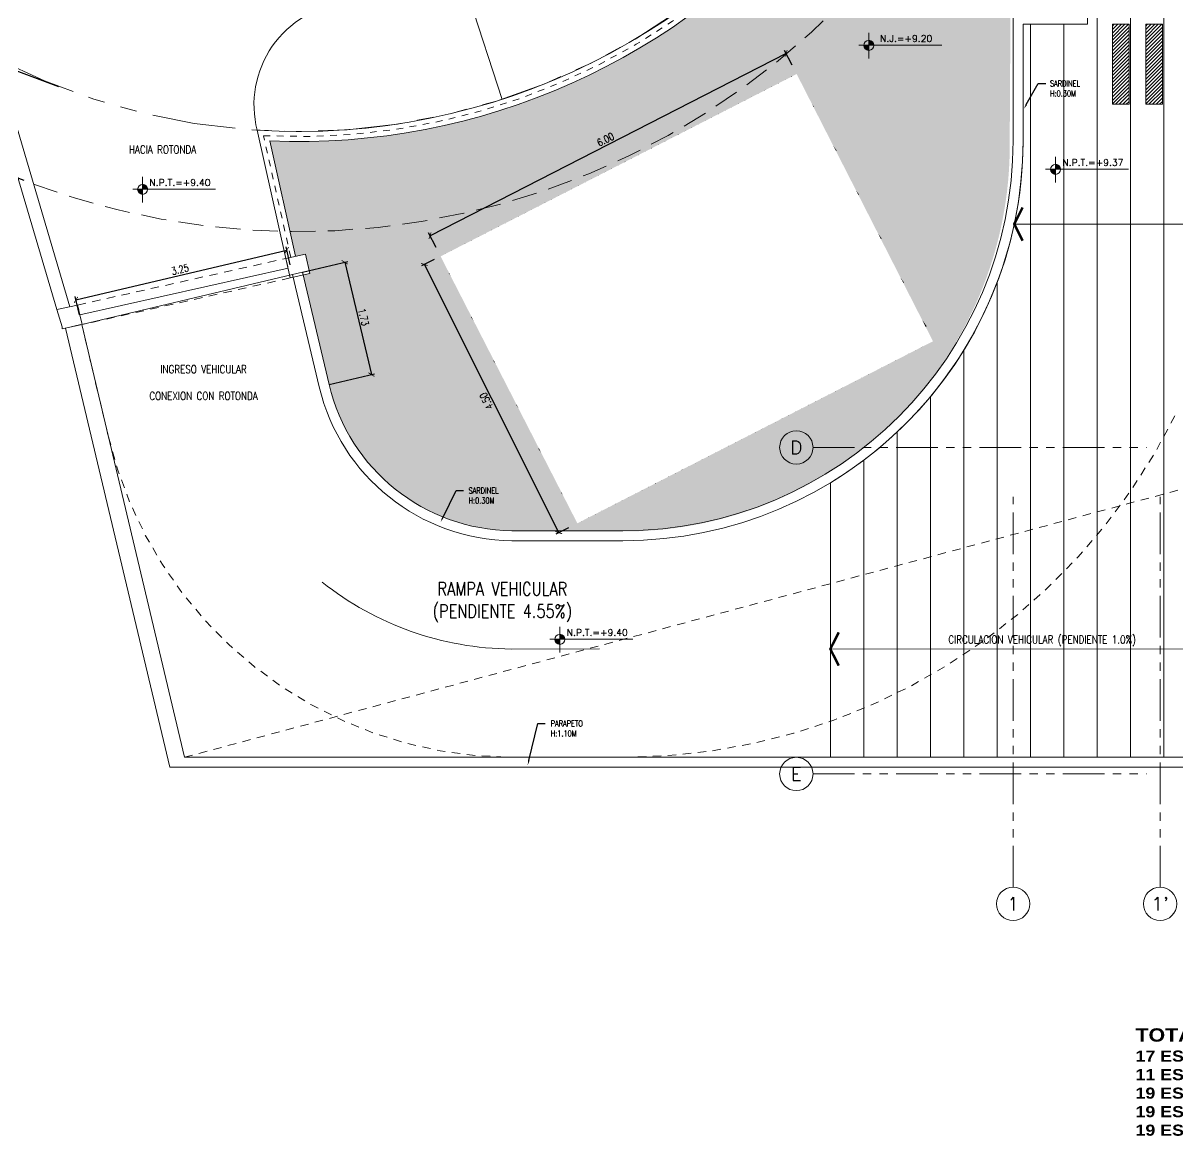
# Model space of a CAD drawing. Header units: millimetres. Extents: x 2085 to 2829, y 1347 to 1643.
# Drawn here: x 2098.3 to 2115.62, y 1357.41 to 1374.11 of the extents above; entities that cross this region are included whole.
import ezdxf
from ezdxf import colors
from ezdxf.entities.mleader import LeaderData, LeaderLine
from ezdxf.enums import TextEntityAlignment as Align
from ezdxf.math import Vec2, Vec3

# ---------------------------------------------------------------- set-up
doc = ezdxf.new("R2010")
doc.units = ezdxf.units.MM
doc.set_wipeout_variables(frame=1)
for name, pattern in [('HIDDEN2', [0.1875, 0.125, -0.0625]), ('PHANTOM', [2.5, 1.25, -0.25, 0.25, -0.25, 0.25, -0.25]), ('PHANTOM2', [1.25, 0.625, -0.125, 0.125, -0.125, 0.125, -0.125])]:
    doc.linetypes.add(name, pattern=pattern)
doc.layers.get('0').update_dxf_attribs({"color": 251, "lineweight": 9})
doc.layers.get('DEFPOINTS').update_dxf_attribs({"color": 251, "lineweight": 9})
for name, color, linetype, lineweight in [('A-EJES', 251, 'PHANTOM', 9), ('A-HATCH', 251, 'Continuous', 9), ('A-LINEAS', 251, 'Continuous', 9), ('A-MURO BAJO', 251, 'Continuous', 9), ('A-NIVELES-NPT', 251, 'Continuous', 9), ('A-PROYECCIONES', 251, 'HIDDEN2', 9), ('A-TEXTO-AMBIENTES', 251, 'Continuous', 9), ('A-TEXTO-INDICACIONES', 251, 'Continuous', 13), ('A_20_Barandas', 251, 'Continuous', 13), ('A_50_CotasInt', 251, 'Continuous', 13), ('A_50_Proyecciones', 251, 'HIDDEN2', 13), ('A_50_Simbologia', 251, 'Continuous', 13), ('AUDIT_D_230315173324-1', 251, 'Continuous', 13), ('CIRCULACION PEATONAL', 251, 'Continuous', 13), ('Cotas', 251, 'Continuous', 13), ('DLP_MURO BAJO', 251, 'Continuous', 13), ('DLP_TEXTO AMBIENTE', 251, 'Continuous', 13), ('MURO-BAJO', 251, 'Continuous', 13), ('VEGETACION', 251, 'Continuous', 13)]:
    doc.layers.add(name, color=color, linetype=linetype, lineweight=lineweight)
doc.styles.add('R100-200', font='romans.shx', dxfattribs={"width": 0.8, "height": 0.3})
doc.styles.add('R160-75', font='ariblk.ttf', dxfattribs={"height": 0.6})
doc.styles.add('R80', font='romans.shx', dxfattribs={"width": 0.8, "oblique": 15, "height": 0.1})
doc.styles.add('ROMANS', font='romans.shx', dxfattribs={"width": 0.8})
doc.styles.add('TXT_COTAS', font='romans.shx', dxfattribs={"width": 0.8})
doc.dimstyles.new('COTA-75-I', dxfattribs={"dimtxt": 0.11, "dimasz": 0.075, "dimexe": 0.05, "dimexo": 0.15, "dimgap": 0.03, "dimtad": 1, "dimzin": 4, "dimdsep": 46, "dimtxsty": 'ROMANS', "dimblk": 'ARCHTICK', "dimcen": 0.09, "dimclrd": 7, "dimclre": 7, "dimclrt": 2, "dimadec": 0, "dimazin": 0, "dimtfac": 1.199999999999999, "dimtix": 1, "dimtmove": 2, "dimatfit": 3, "dimfxl": 0.05, "dimtolj": 1, "dimtzin": 4, "dimarcsym": 0})

# ---------------------------------------------------------------- blocks, each defined once
blk = doc.blocks.new('EJES 1P')
at = {"layer": 'A-EJES', "linetype": 'PHANTOM2'}
for points in [[(-5.233583068125881, -11.55000085290521), (-0.2275917888619006, -11.54999983217567)], [(-2.230664715840248, -18.15109909884632), (-2.230665777402464, -12.2918454669416)], [(-0.02566411491716281, -18.15109913982451), (-0.02566517647937872, -12.29184550791979)], [(-5.233583068125881, -16.4500015899539), (-0.2275917888619006, -16.45000056922436)]]:
    blk.add_lwpolyline(points, dxfattribs=at)
at = {"layer": 'A-EJES', "linetype": 'Continuous'}
for centre in [(-5.480665246606804, -11.55000085290521), (-5.480665246606804, -16.4500015899539), (-2.230664716276806, -18.39818127732724), (-0.02566411535372026, -18.39818131830543)]:
    blk.add_circle(centre, 0.25, dxfattribs=at)
at = {"layer": 'A-EJES', "linetype": 'Continuous', "style": 'ROMANS'}
for s, p in [('D', (-5.480665245675482, -11.55000085290521)), ('E', (-5.480665245675482, -16.4500015899539)), ('1', (-2.230664716276806, -18.39818127732724)), ("1'", (-0.02566411535372026, -18.39818131830543))]:
    blk.add_text(s, height=0.2, dxfattribs=at).set_placement(p, align=Align.MIDDLE_CENTER)
blk = doc.blocks.new('*U228')
at = {"layer": 'CIRCULACION PEATONAL'}
h = blk.add_hatch(dxfattribs=at)
h.set_pattern_fill('ANSI31', color=256, scale=0.3)
h.set_pattern_definition([(45, (95.75036784235422, 0), (-0.02651650429449553, 0.02651650429449553), [])])
h.paths.add_polyline_path([(96.04736672583536, 0.2275326177477837), (95.79736672589357, 0.2275326177477837), (95.79736672589357, -0.9724673796445131), (96.04736672583536, -0.9724673796445131)])
h = blk.add_hatch(dxfattribs=at)
h.set_pattern_fill('ANSI31', color=256, scale=0.3)
h.set_pattern_definition([(45, (96.25036784235422, 0), (-0.02651650429449553, 0.02651650429449553), [])])
h.paths.add_polyline_path([(96.54736672583536, 0.2275326177477837), (96.29736672589357, 0.2275326177477837), (96.29736672589357, -0.9724673796445131), (96.54736672583536, -0.9724673796445131)])
for points in [[(95.79736672589357, -0.9724673796445131), (96.04736672583536, -0.9724673796445131), (96.04736672583536, 0.2275326177477837), (95.79736672589357, 0.2275326177477837)], [(96.29736672589357, -0.9724673796445131), (96.54736672583536, -0.9724673796445131), (96.54736672583536, 0.2275326177477837), (96.29736672589357, 0.2275326177477837)]]:
    blk.add_lwpolyline(points, close=True, dxfattribs=at)
blk = doc.blocks.new('_ArchTick')
at = {"color": 0, "linetype": 'ByBlock', "const_width": 0.15}
blk.add_lwpolyline([(-0.5, -0.5), (0.5, 0.5)], dxfattribs=at)
blk = doc.blocks.new('*D289')
at = {"layer": 'A_50_CotasInt', "color": 7, "lineweight": -2, "transparency": 16777216}
for p, q in [((2099.095342416514, 1369.952784467808), (2102.2582292456, 1370.700218185171)), ((2102.310688213465, 1370.478229566417), (2102.246730270916, 1370.748877958919)), ((2099.147801384379, 1369.730795849054), (2099.083843441829, 1370.001444241556))]:
    blk.add_line(p, q, dxfattribs=at)
at = {"layer": 'DEFPOINTS', "color": 0, "transparency": 16777216}
for p in [(2102.2582292456, 1370.700218185171), (2102.345185137519, 1370.332250245173), (2099.182298308433, 1369.584816527811)]:
    blk.add_point(p, dxfattribs=at)
at = {"layer": 'A_50_CotasInt', "color": 7, "lineweight": -2, "transparency": 16777216, "xscale": 0.075, "yscale": 0.075, "zscale": 0.075}
for p, rotation in [((2102.2582292456, 1370.700218185171), 13.29586445877535), ((2099.095342416514, 1369.952784467808), 193.2958644587753)]:
    blk.add_blockref('_ArchTick', p, dxfattribs=dict(at, rotation=rotation))
at = {"layer": 'A_50_CotasInt', "color": 2, "transparency": 16777216, "insert": (2100.657237574093, 1370.409222941861), "char_height": 0.11, "attachment_point": 5, "rotation": 13.29586445877535, "style": 'ROMANS'}
blk.add_mtext('\\A1;3.25', dxfattribs=at)
blk = doc.blocks.new('*D290')
at = {"color": 7, "lineweight": -2, "transparency": 16777216}
for p, q in [((2102.491130349427, 1370.366891190907), (2103.175120285545, 1370.529240184408)), ((2103.126471881576, 1370.517693202497), (2103.526426004096, 1368.832652914823)), ((2102.891084471948, 1368.681850903234), (2103.575074408066, 1368.844199896735))]:
    blk.add_line(p, q, dxfattribs=at)
at = {"layer": 'DEFPOINTS', "color": 0, "transparency": 16777216}
for p in [(2102.34518513752, 1370.332250245173), (2103.526426004096, 1368.832652914823), (2102.745139260041, 1368.6472099575)]:
    blk.add_point(p, dxfattribs=at)
at = {"color": 7, "lineweight": -2, "transparency": 16777216, "xscale": 0.075, "yscale": 0.075, "zscale": 0.075}
for p, rotation in [((2103.126471881576, 1370.517693202497), 103.35239847893), ((2103.526426004096, 1368.832652914823), 283.35239847893)]:
    blk.add_blockref('_ArchTick', p, dxfattribs=dict(at, rotation=rotation))
at = {"color": 2, "transparency": 16777216, "insert": (2103.409151229584, 1369.694802927909), "char_height": 0.11, "attachment_point": 5, "rotation": 283.35239847892996, "style": 'ROMANS'}
blk.add_mtext('\\A1;1.73', dxfattribs=at)
blk = doc.blocks.new('ROTONDA')
at = {"layer": 'A_20_Barandas', "color": 251, "linetype": 'HIDDEN2', "ltscale": 0.5}
blk.add_line((-12.00909554492682, 2.095418116077781), (-10.13894552364945, 2.09541811584495), dxfattribs=at)
blk.add_arc((-0.5315030366182327, -0.5874546889681369, -8.087886271823663e-07), 9.97500664821013, 164.3976395180574, 283.7944547746837, dxfattribs=at)
at = {"layer": 'A_50_Proyecciones', "color": 251}
blk.add_lwpolyline([(-12.0090955439955, 5.370418116217479), (-12.0090955439955, 2.170418116264045), (-12.30909554474056, 2.170418116031215), (-12.30909554380924, 5.370418116217479)], close=True, dxfattribs=at)
at = {"layer": 'A_50_Simbologia', "color": 251}
blk.add_line((-10.39080374874175, -1.515465190866962, -8.087886271823663e-07), (-8.49629547726363, -1.337292977143079, -8.087886271823663e-07), dxfattribs=at)
blk.add_lwpolyline([(-12.15909554436803, 2.170418116031215), (-12.15909554436803, 5.370418116217479)], dxfattribs=at)
at = {"layer": 'AUDIT_D_230315173324-1', "color": 34}
for points in [[(-12.30909554380924, 5.370418116217479), (-12.0090955439955, 5.370418116217479), (-12.0090955439955, 5.689187062904239), (-12.27903478220105, 5.670920867472887), (-12.30909554380924, 5.673156323609874)], [(-12.30909554474056, 2.170418116031215), (-12.30909554380924, 1.870418116217479), (-12.0090955439955, 1.87041811645031), (-12.0090955439955, 2.170418116264045)]]:
    blk.add_lwpolyline(points, close=True, dxfattribs=at)
at = {"layer": 'MURO-BAJO', "color": 251}
blk.add_line((-12.0090955439955, 2.170418116264045), (-10.03960675373673, 2.170418116264045), dxfattribs=at)
blk.add_lwpolyline([(-12.00909554492682, 5.491725226631388), (-8.0542466705665, 5.756447703344747, -0.005249284118382739), (-7.899306588806212, 5.967287449864671), (-12.0090955439955, 5.689187062904239)], format="xyb", dxfattribs=at)
blk.add_lwpolyline([(-12.0090955439955, 2.020418115658686), (-10.23725561238825, 2.020418115658686)], dxfattribs=at)
for centre, radius, start, end in [((-0.5314999055117369, -0.5874538228381425, -8.087886271823663e-07), 9.900009512865935, 163.8247638152659, 283.6033729610638), ((-9.99210586771369, 0.6320816725492477, -8.087886271823663e-07), 1.539070019498409, 353.4712974778321, 91.76908166675877), ((-0.531503033824265, -0.587454681750387, -8.087886271823663e-07), 10.05000664892198, 164.9602175027023, 217.984795480511)]:
    blk.add_arc(centre, radius, start, end, dxfattribs=at)
blk = doc.blocks.new('*D295')
at = {"color": 7, "lineweight": -2, "transparency": 16777216}
for p, q in [((2097.369285695548, 1372.095793415497), (2097.891502406741, 1373.501954752657)), ((2098.841051747885, 1373.149313472496), (2097.844630362164, 1373.519361976365)), ((2098.318835036691, 1371.743152135337), (2097.322413650971, 1372.113200639205))]:
    blk.add_line(p, q, dxfattribs=at)
at = {"layer": 'DEFPOINTS', "color": 0, "transparency": 16777216}
for p in [(2097.891502406741, 1373.501954752657), (2098.981667881614, 1373.097091801372, -8.064839089942116e-07), (2098.459451170421, 1371.690930464212, -8.064839089942116e-07)]:
    blk.add_point(p, dxfattribs=at)
at = {"color": 7, "lineweight": -2, "transparency": 16777216, "xscale": 0.075, "yscale": 0.075, "zscale": 0.075}
for p, rotation in [((2097.891502406741, 1373.501954752657), 69.62613520890358), ((2097.369285695548, 1372.095793415497), 249.6261352089036)]:
    blk.add_blockref('_ArchTick', p, dxfattribs=dict(at, rotation=rotation))
at = {"color": 2, "transparency": 16777216, "insert": (2097.378847411917, 1372.89229285131), "char_height": 0.11, "width": 0.5810842542850878, "attachment_point": 5, "rotation": 69.62613520890358, "style": 'ROMANS'}
blk.add_mtext('\\A1;RETIRO MUNICIPAL  1.50', dxfattribs=at)
blk = doc.blocks.new('*D292')
at = {"layer": 'Cotas', "color": 7, "lineweight": -2, "transparency": 16777216}
for p, q in [((2104.466455419647, 1370.557616790315, 1.087584672192901e-09), (2104.276672343331, 1370.462584360631, 1.087584672192901e-09)), ((2106.336313650099, 1366.461079655576, 1.087584672192901e-09), (2104.321380418812, 1370.484971588839, 1.087584672192901e-09)), ((2106.481388650933, 1366.533724857053, 1.087584672192901e-09), (2106.291605574618, 1366.438692427369, 1.087584672192901e-09))]:
    blk.add_line(p, q, dxfattribs=at)
at = {"layer": 'DEFPOINTS', "color": 0, "transparency": 16777216}
for p in [(2104.600579646088, 1370.624778474939, 2.304718188154694e-09), (2104.321380418811, 1370.48497158884, 1.087584672192901e-09), (2106.615512877374, 1366.600886541677, 2.304718188154694e-09)]:
    blk.add_point(p, dxfattribs=at)
at = {"layer": 'Cotas', "color": 7, "lineweight": -2, "transparency": 16777216, "xscale": 0.075, "yscale": 0.075, "zscale": 0.075}
for p, rotation in [((2104.321380418812, 1370.484971588839, 1.087584672192901e-09), 116.5990693523425), ((2106.336313650099, 1366.461079655576, 1.087584672192901e-09), 296.5990693523425)]:
    blk.add_blockref('_ArchTick', p, dxfattribs=dict(at, rotation=rotation))
at = {"layer": 'Cotas', "color": 2, "transparency": 16777216, "insert": (2105.252843306138, 1368.434967334256, 1.087584672192901e-09), "char_height": 0.11, "attachment_point": 5, "rotation": 116.5990693523425, "style": 'ROMANS'}
blk.add_mtext('\\A1;4.50', dxfattribs=at)
blk = doc.blocks.new('*D293')
at = {"layer": 'Cotas', "color": 7, "lineweight": -2, "transparency": 16777216}
for p, q in [((2109.746104889559, 1373.650837945273, 1.087584672192901e-09), (2104.405695231729, 1370.915876291214, 1.087584672192901e-09)), ((2109.836326976038, 1373.474666224084, 1.087584672192901e-09), (2109.723313539455, 1373.695341364922, 1.087584672192901e-09)), ((2104.495917318208, 1370.739704570024, 1.087584672192901e-09), (2104.382903881624, 1370.960379710862, 1.087584672192901e-09))]:
    blk.add_line(p, q, dxfattribs=at)
at = {"layer": 'DEFPOINTS', "color": 0, "transparency": 16777216}
for p in [(2109.904701026352, 1373.341155965139, 2.304718188154694e-09), (2104.405695231728, 1370.915876291214, 1.087584672192901e-09), (2104.564291368521, 1370.606194311079, 2.304718188154694e-09)]:
    blk.add_point(p, dxfattribs=at)
at = {"layer": 'Cotas', "color": 7, "lineweight": -2, "transparency": 16777216, "xscale": 0.075, "yscale": 0.075, "zscale": 0.075}
for p, rotation in [((2109.746104889559, 1373.650837945273, 1.087584672192901e-09), 27.11815763107666), ((2104.405695231729, 1370.915876291214, 1.087584672192901e-09), 207.1181576310767)]:
    blk.add_blockref('_ArchTick', p, dxfattribs=dict(at, rotation=rotation))
at = {"layer": 'Cotas', "color": 2, "transparency": 16777216, "insert": (2107.037154765467, 1372.359012931646, 1.087584672192901e-09), "char_height": 0.11, "attachment_point": 5, "rotation": 27.118157631076674, "style": 'ROMANS'}
blk.add_mtext('\\A1;6.00', dxfattribs=at)
blk = doc.blocks.new('SIM NIVEL PLANTA')
at = {"linetype": 'Continuous'}
h = blk.add_hatch(dxfattribs=at)
h.set_pattern_fill('_USER', color=256, scale=0.0999963382923852, angle=45, style=0, pattern_type=0)
h.set_pattern_definition([(45, (35396.10580914898, 26516.48920438578), (-0.0707080889003696, 0.0707080889003696), [])])
h.paths.add_polyline_path([(-17.03192196782002, 1e-16), (-15.53208676343602, 1e-16, 0.4092090227661144), (-17.03192196782002, 1.474380134766136)])
h.paths.add_polyline_path([(-18.53175717220401, -1e-16, 0.4192358746569979), (-17.03192196782002, -1.525729753993459), (-17.03192196782002, 0)])
for p, q in [((-17.03192196782002, -3.974827738415029), (-17.03192196782002, 3.71603278895526)), ((4.8125218776986, 0), (-20, 0))]:
    blk.add_line(p, q)
blk.add_circle((-17.03192196782002, -0.0256748096136619), 1.500054944379798, dxfattribs=at)
at = {"style": 'R80'}
blk.add_attdef('N.P.T.+0.00', text='', height=2.029999999999998, dxfattribs=at).set_placement((-5.827213661814135, 2.014999999999999), align=Align.MIDDLE_CENTER)

msp = doc.modelspace()

# ---------------------------------------------------------------- hatches: boundary and pattern name
at = {"layer": 'A-HATCH'}
h = msp.add_hatch(dxfattribs=at)
h.set_pattern_fill('_USER', color=256, scale=0.5, angle=90, pattern_type=0)
h.set_pattern_definition([(90, (2125.40949821905, 1371.094692160633), (-0.5, 3.061616997868383e-17), [])])
edge = h.paths.add_edge_path()
edge.add_line((2113.299493617893, 1374.090142968368), (2113.299493764111, 1372.340049093847))
edge.add_arc((2107.299493763849, 1372.340143635861), 6.000000001006784, 301.2205747427943, 359.99909719026823, ccw=False)
edge.add_line((2110.409498572632, 1367.209074536596), (2110.40949821905, 1363.09014274392))
edge.add_line((2110.40949821905, 1363.09014274392), (2116.36464537397, 1363.090230673809))
edge.add_line((2116.36464537397, 1363.090230673809), (2116.364645430286, 1367.590233669874))
edge.add_line((2116.364645430286, 1367.590233669874), (2116.464645433173, 1367.590233291757))
edge.add_line((2116.464645433173, 1367.590233291757), (2116.464645359133, 1363.090230468918))
edge.add_line((2116.464645359133, 1363.090230468918), (2125.40949821905, 1363.090144908313))
edge.add_line((2125.40949821905, 1363.090144908313), (2125.40949821905, 1379.090139596049))
edge.add_line((2125.40949821905, 1379.090139596049), (2114.265712237152, 1379.090144164187))
edge.add_line((2114.265712237152, 1379.090144164187), (2114.265712125829, 1374.090143049393))
edge.add_line((2114.265712125829, 1374.090143049393), (2113.299493617893, 1374.090142968368))
h = msp.add_hatch(dxfattribs=at)
h.set_pattern_fill('ANSI31', color=256, scale=0.03499999999999999, angle=80.74839217506735)
h.set_pattern_definition([(125.7483921750674, (8047282.288865045, -1538683.688387662), (-0.09018798061805991, -0.0649222132789421), [])])
h.paths.add_polyline_path([(2106.615512873212, 1366.600886520256), (2111.955922532993, 1369.335848174316), (2109.904701004087, 1373.341155953963), (2104.564231665651, 1370.606180119586)])
at = {"layer": 'VEGETACION'}
h = msp.add_hatch(dxfattribs=at)
h.set_pattern_fill('AR-SAND', color=256, scale=0.005, angle=102.6172915297009)
h.set_pattern_definition([(140.1172915297009, (-224231.6875902092, -8186748.819464676), (-0.2370496336956684, -0.06126012476929366), [0, -0.19304, 0, -0.2159, 0, -0.206375]), (110.1172915297009, (-224231.6875902092, -8186748.819464676), (-0.3988536326608481, 0.1410430127133041), [0, -0.10414, 0, -0.17399, 0, -0.066675]), (70.11729152970092, (-224231.6534680471, -8186748.971902343), (-0.08709253870853872, 0.3857883338325586), [0, -0.0635, 0, -0.2286, 0, -0.29845]), (60.11729152970093, (-224231.6534680471, -8186748.971902343), (-0.1921676680547716, 0.3482105285231781), [0, -0.03175, 0, -0.14986, 0, -0.17145])])
edge = h.paths.add_edge_path()
edge.add_line((2102.00351086162, 1372.33673757061), (2102.390547602894, 1370.607686008584))
edge.add_line((2102.390547602894, 1370.607686008584), (2102.53692523462, 1370.640451672745))
edge.add_line((2102.53692523462, 1370.640451672745), (2102.602456562038, 1370.347696407956))
edge.add_line((2102.602456562038, 1370.347696407956), (2102.501072909994, 1370.325002348308))
edge.add_line((2102.501072909994, 1370.325002348308), (2102.891084468275, 1368.681850903925))
edge.add_arc((2105.66435335401, 1369.340352449824), 2.850376220526273, 193.3572885048835, 269.3816296714153)
edge.add_line((2105.633590985867, 1366.490142233927), (2106.945165108881, 1366.490144141276))
edge.add_arc((2107.311715315117, 1372.267014304434), 5.788487534379931, 266.3693726551674, 0.7177826516918265)
edge.add_line((2113.099748625528, 1372.339528672655), (2113.111585876459, 1374.390373951082))
edge.add_line((2113.111585876459, 1374.390373951082), (2114.12754922825, 1374.390899794434))
edge.add_line((2114.12754922825, 1374.390899794434), (2114.11571231891, 1381.446600927298))
edge.add_line((2114.11571231891, 1381.446600927298), (2113.462469119046, 1381.446600927298))
edge.add_line((2113.462469119046, 1381.446600927298), (2113.414810497218, 1381.057907628153))
edge.add_line((2113.414810497218, 1381.057907628153), (2113.32682811791, 1381.849962012169))
edge.add_line((2113.32682811791, 1381.849962012169), (2113.256948944871, 1381.446600927298))
edge.add_line((2113.256948944871, 1381.446600927298), (2112.435056976762, 1381.446600927298))
edge.add_arc((2102.428317402452, 1382.377721695487), 10.04996630805366, 267.5774171826977, 354.68397119248004, ccw=False)

# ---------------------------------------------------------------- linework, layer by layer
for p, q in [((2113.167767103229, 1371.089796470736), (2125.407406051838, 1371.08966473702)), ((2102.34518513752, 1370.332250245173), (2099.183038884009, 1369.581696421166))]:
    msp.add_line(p, q)
at = {"const_width": 0.03749999999999955}
for points in [[(2113.293323627985, 1370.839796045121), (2113.167767102676, 1371.089796470736), (2113.293323634038, 1371.339796046053)], [(2110.535054992323, 1364.465308713053), (2110.409498467014, 1364.715309137736), (2110.535054998376, 1364.965308713053)]]:
    msp.add_lwpolyline(points, dxfattribs=at)
msp.add_lwpolyline([(2102.78781514515, 1365.718502629806, 0.1671721954460728), (2105.624476023737, 1364.71530934449), (2106.945088852508, 1364.717358720746)], format="xyb")
at = {"linetype": 'PHANTOM'}
msp.add_arc((2102.428301485509, 1382.377765547742, -8.064839089942116e-07), 9.90000951430011, 242.8074315859392, 26.22066451647696, dxfattribs=at)
at = {"linetype": 'HIDDEN2', "ltscale": 3}
msp.add_arc((2102.428301485509, 1382.377765547742, -8.064839089942116e-07), 11.40000951430011, 249.6261352234301, 355.3148015279257, dxfattribs=at)
at = {"layer": 'A-LINEAS'}
msp.add_lwpolyline([(2113.299493617893, 1374.090142968368), (2113.299493764111, 1372.340049093847, -0.2622449280262831), (2110.409498572632, 1367.209074536596), (2110.40949821905, 1363.09014274392), (2116.36464537397, 1363.090230673809), (2116.364645430286, 1367.590233669874), (2116.464645433173, 1367.590233291757), (2116.464645359133, 1363.090230468918), (2125.40949821905, 1363.090144908313), (2125.40949821905, 1379.090139596049), (2114.265712237152, 1379.090144164187), (2114.265712125829, 1374.090143049393)], format="xyb", close=True, dxfattribs=at)
msp.add_lwpolyline([(2110.409498360611, 1364.715308928189), (2116.36464539507, 1364.717417695817)], dxfattribs=at)
at = {"layer": 'A-MURO BAJO'}
for p, q in [((2102.491130349189, 1370.366891191599), (2102.345185136588, 1370.332250247036)), ((2098.939056289548, 1369.527081618343), (2099.169153035784, 1369.581696421166)), ((2098.939056289548, 1369.527081618343), (2100.502504552706, 1362.940142852512)), ((2100.502504552706, 1362.940142852512), (2232.269497770167, 1362.940143175681))]:
    msp.add_line(p, q, dxfattribs=at)
for points in [[(2113.149497776749, 1372.340054199357), (2113.149488904417, 1374.390144244094), (2114.115712128746, 1374.390142979358), (2114.115712237157, 1379.090144167912)], [(2113.299493764111, 1372.340049093847), (2113.299493617893, 1374.090143132281), (2114.265712125829, 1374.090143049393), (2114.265712237152, 1379.090144164187)], [(2099.183038884009, 1369.581696421166), (2100.723846908825, 1363.090142853816), (2116.565164965947, 1363.090142681521)]]:
    msp.add_lwpolyline(points, dxfattribs=at)
for points in [[(2107.299493814985, 1366.490143635568, 0.414208944765971), (2113.149493764117, 1372.340051457543, 0.414208944765971)], [(2107.299493816265, 1366.340143635195, 0.4142089447775136), (2113.299493764111, 1372.340049093847)], [(2102.34518513752, 1370.332250245173), (2102.745139256286, 1368.647209958431, 0.3444683093011321), (2105.63222242629, 1366.340142895725), (2107.299493816265, 1366.340143635195)], [(2102.491130349509, 1370.366891190667), (2102.891084468275, 1368.681850903925, 0.3443904708873344), (2105.633036331061, 1366.490142896098), (2107.299493749734, 1366.490143635568)]]:
    msp.add_lwpolyline(points, format="xyb", dxfattribs=at)
at = {"layer": 'A-PROYECCIONES'}
msp.add_line((2100.723846908825, 1363.090142853816), (2160.214486720672, 1379.09000364903), dxfattribs=at)
msp.add_lwpolyline([(2099.183038878042, 1369.581696427685), (2099.582992996808, 1367.896656140943, 0.3453891270106482), (2105.617972516126, 1363.090142876167), (2107.299493844147, 1363.090143200268, 0.2848413371135056), (2115.584582110946, 1368.226772859019, 0.2803706787819961)], format="xyb", dxfattribs=at)

# ---------------------------------------------------------------- block references
for name, p, rotation in [('ROTONDA', (2101.738934506333, 1382.768108103682, 2.304718188154694e-09), 102.6172915297009), ('*U228', (2211.186873862424, 1373.117681111467), 180.0005141974605)]:
    msp.add_blockref(name, p, dxfattribs=dict(rotation=rotation))
msp.add_blockref('EJES 1P', (2115.380163350716, 1379.290143699643))
at = {"layer": 'A-NIVELES-NPT', "xscale": 0.05, "yscale": 0.05, "zscale": 0.05}
for p, values in [((2111.838576383676, 1373.772491419014), {'N.P.T.+0.00': 'N.J.=+9.20'}), ((2114.638609873995, 1371.912475907501), {'N.P.T.+0.00': 'N.P.T.=+9.37'}), ((2100.947472026301, 1371.611941340637), {'N.P.T.+0.00': 'N.P.T.=+9.40'}), ((2107.204694995735, 1364.861641541381), {'N.P.T.+0.00': 'N.P.T.=+9.40'})]:
    msp.add_blockref('SIM NIVEL PLANTA', p, dxfattribs=at).add_auto_attribs(values)

# ---------------------------------------------------------------- texts
at = {"layer": 'A-TEXTO-AMBIENTES'}
for s, insert, char_height, width, attachment_point, style in [('HACIA ROTONDA', (2100.394404175333, 1372.207713664767), 0.12, 2.556211270681947, 5, 'ROMANS'), ('INGRESO VEHICULAR\\P\\PCONEXION CON ROTONDA', (2101.009298715208, 1368.711747504097), 0.12, 2.556211270681947, 5, 'ROMANS'), ('CIRCULACION VEHICULAR (PENDIENTE 1.0%)', (2113.585616644638, 1364.83709349509), 0.12, 4.147711165518017, 5, 'ROMANS'), ('TOTAL 85 ESTACIONAMIENTOS \\P{\\H0.83333x;17 ESTAC: DEL C-36 AL C-52\\P11 ESTAC: DEL D-26 AL D-36\\P19 ESTAC: DEL E-33 AL E-51\\P19 ESTAC: DEL F-40 AL F-58\\P19 ESTAC: DEL G-39 AL G-57}', (2114.986429230039, 1359.02467605963), 0.2, 10.72512259981715, 1, 'R160-75')]:
    msp.add_mtext(s, dxfattribs=dict(at, insert=insert, char_height=char_height, width=width, attachment_point=attachment_point, style=style))
at = {"layer": 'DLP_TEXTO AMBIENTE', "insert": (2105.490124187977, 1365.717261059467, -5.666834680345597e-05), "char_height": 0.2, "width": 2.547976446380074, "attachment_point": 2, "style": 'R100-200'}
msp.add_mtext('RAMPA VEHICULAR (PENDIENTE 4.55%)', dxfattribs=at)

# ---------------------------------------------------------------- dimensions: what is measured, and where the dimension line sits
dim = msp.add_aligned_dim(p1=(2098.45945117042, 1371.690930464212, -8.064839089942116e-07), p2=(2098.981667881614, 1373.097091801372, -8.064839089942116e-07), distance=1.1629164939618863, text='RETIRO MUNICIPAL  <>', dimstyle='COTA-75-I')
dim.commit()
dim.dimension.update_dxf_attribs({"geometry": '*D295', "text_midpoint": (2097.378847411917, 1372.89229285131)})
dim = msp.add_aligned_dim(p1=(2102.34518513752, 1370.332250245173), p2=(2102.74513926004, 1368.6472099575), distance=0.8029931922861153, dimstyle='COTA-75-I')
dim.commit()
dim.dimension.update_dxf_attribs({"geometry": '*D290', "text_midpoint": (2103.409151229584, 1369.694802927909)})
at = {"layer": 'A_50_CotasInt'}
dim = msp.add_aligned_dim(p1=(2099.182298308433, 1369.584816527811), p2=(2102.34518513752, 1370.332250245173), distance=0.3781028061333212, dimstyle='COTA-75-I', dxfattribs=at)
dim.commit()
dim.dimension.update_dxf_attribs({"geometry": '*D289', "text_midpoint": (2100.657237574093, 1370.409222941861)})
at = {"layer": 'Cotas'}
for p1, p2, distance, picture, middle in [((2109.904701026352, 1373.341155965139, 2.304718188154694e-09), (2104.564291368521, 1370.606194311079, 2.304718188154694e-09), -0.34793054396838624, '*D293', (2107.037154765467, 1372.359012931646, 1.087584672192901e-09)), ((2106.615512877374, 1366.600886541676, 2.304718188154694e-09), (2104.600579646087, 1370.624778474939, 2.304718188154694e-09), 0.31224697582594546, '*D292', (2105.252843306138, 1368.434967334256, 1.087584672192901e-09))]:
    dim = msp.add_aligned_dim(p1=p1, p2=p2, distance=distance, dimstyle='COTA-75-I', dxfattribs=at)
    dim.commit()
    dim.dimension.update_dxf_attribs({"geometry": picture, "text_midpoint": middle})

# ---------------------------------------------------------------- leaders
at = {"layer": 'A-TEXTO-INDICACIONES'}
ml = msp.add_multileader_mtext('Standard', dxfattribs=at)
ml.set_content('\\pxsm1,ql,t16;SARDINEL H:0.30M', color=256, style='TXT_COTAS')
ml.set_leader_properties(color=7)
ml.build(insert=Vec2(0, 0))
ml.multileader.update_dxf_attribs({"dogleg_length": 0.1104934798556762, "arrow_head_size": 0.07})
ctx = ml.context
ctx.base_point, ctx.char_height, ctx.arrow_head_size, ctx.landing_gap_size, ctx.plane_origin = Vec3(2113.638876726208, 1373.19930535115), 0.09, 0.07, 0.05, Vec3(2113.311286369679, 1373.006917908114)
ctx.text_align_type = 2
notes = []
notes.append((ctx, [(0, (1, 1, 0), (2113.528383246352, 1373.19930535115), (1, 0), 0.1104934798556762, [(0, [(2113.313735129536, 1372.820756973956)], 0, [])])]))
ctx.mtext.insert, ctx.mtext.width, ctx.mtext.defined_height, ctx.mtext.alignment, ctx.mtext.flow_direction = Vec3(2114.175733869043, 1373.244305351075), 0.471998152672104, 0.4369191216492239, 3, 5
ml = msp.add_multileader_mtext('Standard', dxfattribs=at)
ml.set_content('\\pxsm1,ql,t16;SARDINEL H:0.30M', color=256, style='TXT_COTAS')
ml.set_leader_properties(color=7)
ml.build(insert=Vec2(0, 0))
ml.multileader.update_dxf_attribs({"dogleg_length": 0.1104934798556762, "arrow_head_size": 0.07})
ctx = ml.context
ctx.base_point, ctx.char_height, ctx.arrow_head_size, ctx.landing_gap_size, ctx.plane_origin = Vec3(2104.90976812632, 1367.091522540223), 0.09, 0.07, 0.05, Vec3(2104.562441211418, 1366.806674752642)
ctx.text_align_type = 2
notes.append((ctx, [(0, (1, 1, 0), (2104.799274646465, 1367.091522540223), (1, 0), 0.1104934798556762, [(0, [(2104.564889971275, 1366.620513818484)], 0, [])])]))
ctx.mtext.insert, ctx.mtext.width, ctx.mtext.defined_height, ctx.mtext.alignment, ctx.mtext.flow_direction = Vec3(2105.446625269155, 1367.136522540149), 0.4629097414142689, 0.4369191216492239, 3, 5
ml = msp.add_multileader_mtext('Standard', dxfattribs=at)
ml.set_content('\\pxsm1,ql,t16;PARAPETO\\PH:1.10M', color=256, style='TXT_COTAS')
ml.set_leader_properties(color=7)
ml.build(insert=Vec2(0, 0))
ml.multileader.update_dxf_attribs({"dogleg_length": 0.1104934798556762, "arrow_head_size": 0.07})
ctx = ml.context
ctx.base_point, ctx.char_height, ctx.arrow_head_size, ctx.landing_gap_size, ctx.plane_origin = Vec3(2106.132551686894, 1363.598715085794), 0.09, 0.07, 0.05, Vec3(2105.868828397818, 1363.158490516503)
ctx.text_align_type = 2
notes.append((ctx, [(0, (1, 1, 0), (2106.022058207038, 1363.598715085794), (1, 0), 0.1104934798556762, [(0, [(2105.871277157674, 1362.972329582345)], 0, [])])]))
ctx.mtext.insert, ctx.mtext.width, ctx.mtext.defined_height, ctx.mtext.alignment, ctx.mtext.flow_direction = Vec3(2106.693408829733, 1363.643715085719), 0.4769001973907234, 0.4369191216492239, 3, 5
for ctx, leaders in notes:
    for number, flags, end, landing, length, lines in leaders:
        leader = LeaderData()
        leader.index, (leader.has_last_leader_line, leader.has_dogleg_vector, leader.attachment_direction) = number, flags
        leader.last_leader_point, leader.dogleg_vector, leader.dogleg_length = Vec3(end), Vec3(landing), length
        for number, points, colour, breaks in lines:
            line = LeaderLine()
            line.index, line.vertices, line.color, line.breaks = number, Vec3.list(points), colors.encode_raw_color(colour), breaks
            leader.lines.append(line)
        ctx.leaders.append(leader)

# ---------------------------------------------------------------- next in the draw order: wipeouts: each hides what was drawn before it
msp.add_wipeout([(2104.564284713173, 1370.6062073071882), (2106.6155128776772, 1366.600886542608), (2111.9491287736655, 1369.3323689366896), (2109.904694370296, 1373.3411689624984)]).translate(0, 0, 1.087584672192901e-09).dxf.layer = 'A-MURO BAJO'

# ---------------------------------------------------------------- next in the draw order: block references
at = {"layer": 'DLP_MURO BAJO'}
msp.add_blockref('EJES 1P', (2115.380163350716, 1379.290143699643), dxfattribs=at)

doc.saveas('drawing.dxf')
